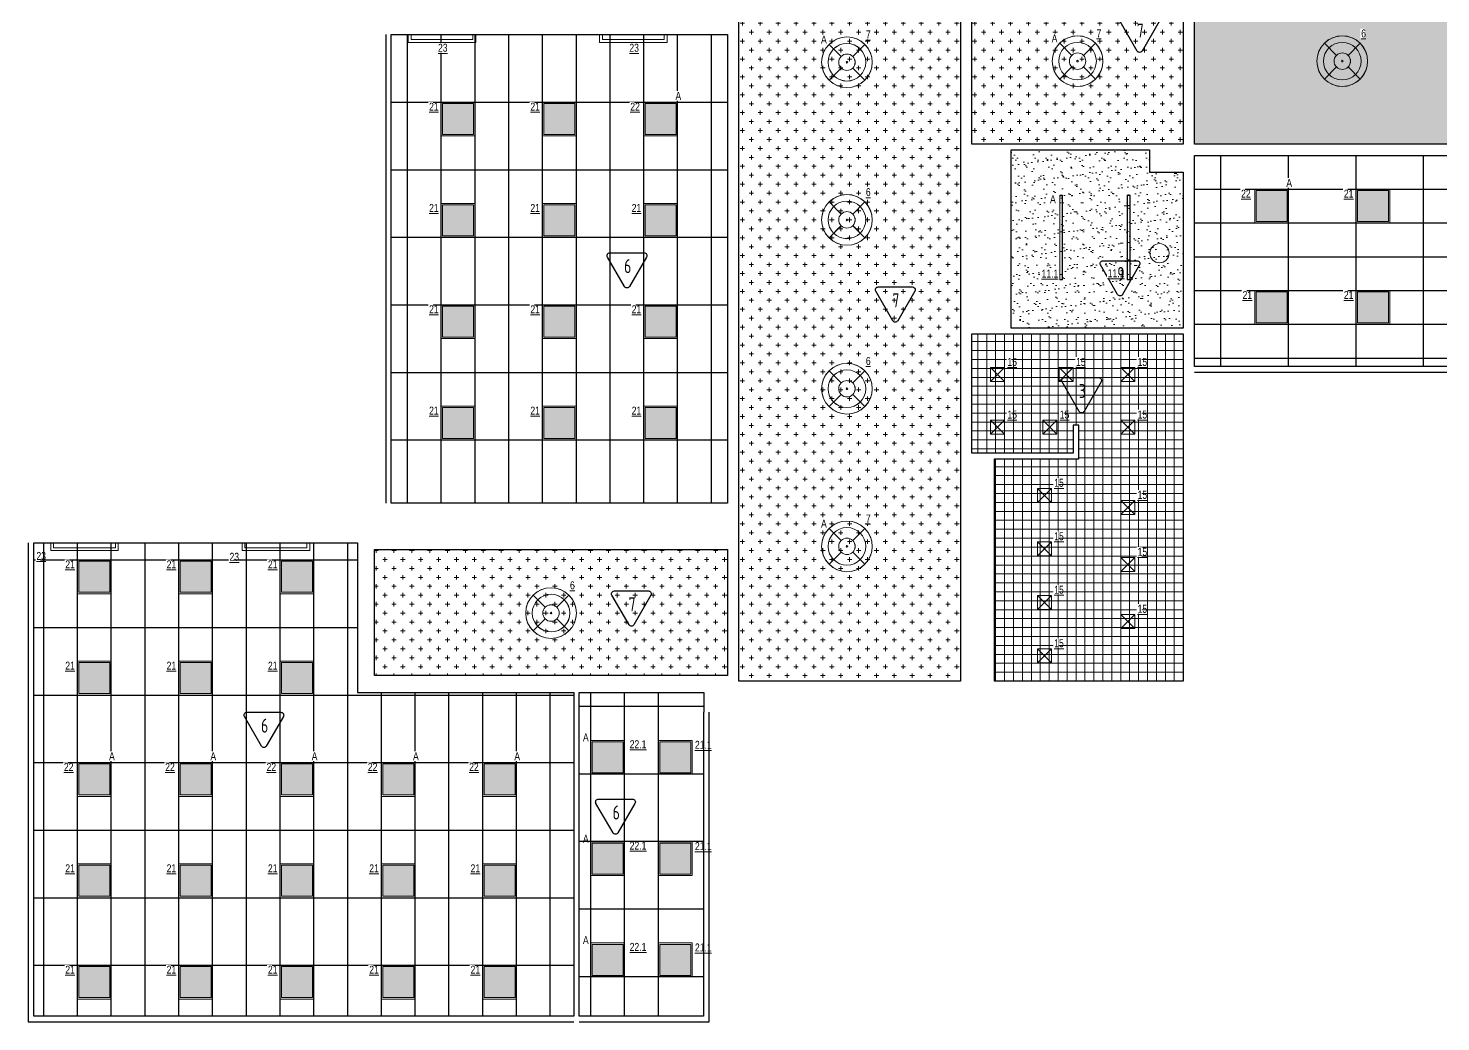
# Model space of a CAD drawing. Header units: millimetres. Extents: x -547274 to 397870, y -45599 to 141350.
# Drawn here: x 58472 to 83567, y 55606 to 73255 of the extents above; entities that cross this region are included whole.
import ezdxf

# ---------------------------------------------------------------- set-up
doc = ezdxf.new("R2010")
doc.units = ezdxf.units.MM
for name, color, linetype, lineweight in [('_ЭОМ_ОБЩ_Освещение_текст', 250, 'Continuous', 18), ('_ЭОМ_ОБЩ_Освещение_текст тип светильника', 172, 'Continuous', 50), ('_ЭОМ_светильник А', 1, 'Continuous', 35), ('_ЭОМ_светильник Р', 4, 'Continuous', 35), ('АР_Потолки_Штриховка', 252, 'Continuous', 0)]:
    doc.layers.add(name, color=color, linetype=linetype, lineweight=lineweight)
doc.layers.add('X-ref Light', color=250, linetype='Continuous')
doc.layers.add('Штриховка в сечении', color=7, linetype='Continuous')
doc.layers.add('АР_Потолок_Грильято_черный_50х50', color=7, linetype='Continuous', lineweight=5, true_color=0xfa3e00)
doc.layers.add('АР_Потолок_Покраска', color=7, linetype='Continuous', lineweight=5, true_color=0x007399)
doc.layers.get('X-ref Light').off()
doc.styles.add('ISOCPEUR', font='isocpeur.ttf', dxfattribs={"height": 800})
doc.styles.add('ГОСТ', font='cad.shx', dxfattribs={"width": 0.8})
pattern_1 = [(0, (134938.16, 0), (158.75, 158.75), [79.375, -238.125]), (90, (134977.84, -39.69), (-158.75, 158.75), [79.375, -238.125])]

# ---------------------------------------------------------------- blocks, each defined once
blk = doc.blocks.new('A$C4757d704')
at = {"true_color": 0xf8f6b0, "transparency": 33554687}
h = blk.add_hatch(color=51, dxfattribs=at)
h.dxf.hatch_style = 1
h.paths.add_polyline_path([(214, 686), (132, 768, 0.198841), (0, 450, 0.198983), (132, 132), (214, 214, -0.198912), (116, 450, -0.198912)])
edge = h.paths.add_edge_path()
edge.add_arc((450, 450), 334, 135, 180)
edge.add_arc((450, 450), 334, 180, 225)
edge.add_line((214, 214), (347, 347))
edge.add_ellipse((450, 450), major_axis=(-146, 0), ratio=1, start_angle=315, end_angle=405, ccw=False)
edge.add_line((347, 553), (214, 686))
edge = h.paths.add_edge_path()
edge.add_line((214, 686), (347, 553))
edge.add_ellipse((450, 450), major_axis=(-146, 0), ratio=1, start_angle=225, end_angle=315, ccw=False)
edge.add_line((553, 553), (686, 686))
edge.add_arc((450, 450), 334, 45, 135)
h.paths.add_polyline_path([(132, 768), (214, 686, -0.414214), (686, 686), (768, 768, 0.414374)])
h.paths.add_polyline_path([(768, 768), (686, 686, -0.198912), (784, 450, -0.198912), (686, 214), (768, 132, 0.198983), (900, 450, 0.198841)])
edge = h.paths.add_edge_path()
edge.add_line((686, 686), (553, 553))
edge.add_ellipse((450, 450), major_axis=(-146, 0), ratio=1, start_angle=495, end_angle=585, ccw=False)
edge.add_line((553, 347), (686, 214))
edge.add_arc((450, 450), 334, 315, 360)
edge.add_arc((450, 450), 334, 0, 45)
edge = h.paths.add_edge_path()
edge.add_ellipse((450, 450), major_axis=(-146, 0), ratio=1, start_angle=405, end_angle=495, ccw=False)
edge.add_line((347, 347), (214, 214))
edge.add_arc((450, 450), 334, 225, 315)
edge.add_line((686, 214), (553, 347))
h.paths.add_polyline_path([(768, 132), (686, 214, -0.414214), (214, 214), (132, 132, 0.414054)])
edge = h.paths.add_edge_path()
edge.add_ellipse((450, 450), major_axis=(-146, 0), ratio=1, start_angle=495, end_angle=585)
edge.add_ellipse((450, 450), major_axis=(-146, 0), ratio=1, start_angle=225, end_angle=315)
edge.add_ellipse((450, 450), major_axis=(-146, 0), ratio=1, start_angle=315, end_angle=405)
edge.add_ellipse((450, 450), major_axis=(-146, 0), ratio=1, start_angle=405, end_angle=495)
edge = h.paths.add_edge_path(flags=0)
edge.add_ellipse((450, 450), major_axis=(-14.6, 0), ratio=1, start_angle=0, end_angle=360)
edge = h.paths.add_edge_path(flags=16)
edge.add_ellipse((450, 450), major_axis=(-14.6, 0), ratio=1, start_angle=0, end_angle=360)
at = {"layer": 'АР_Потолки_Штриховка', "color": 18, "ltscale": 100, "true_color": 0x000000}
for points in [[(132, 768), (347, 553)], [(768, 768), (553, 553)], [(347, 347), (132, 132)], [(553, 347), (768, 132)]]:
    blk.add_lwpolyline(points, dxfattribs=at)
for radius in [450, 334]:
    blk.add_circle((450, 450), radius, dxfattribs=at)
for major_axis in [(-146, 0), (-146, 0), (-14.6, 0)]:
    blk.add_ellipse((450, 450), major_axis=major_axis, ratio=1, start_param=3.926991, end_param=10.210176, dxfattribs=at)
blk = doc.blocks.new('RVE-PLS5070-1500-P')
at = {"color": 0, "linetype": 'ByBlock', "lineweight": -2, "ltscale": 40}
for points in [[(750, -25), (-750, -25), (-750, 25), (750, 25)], [(745, -20), (-745, -20), (-745, 20), (745, 20)]]:
    blk.add_lwpolyline(points, close=True, dxfattribs=at)
blk = doc.blocks.new('Кососвет')
at = {"color": 0, "linetype": 'ByBlock', "lineweight": -2, "ltscale": 40}
for points in [[(-600, 26), (600, 26), (600, -111)], [(-600, 26), (-600, -111)], [(-600, -111), (-550, -111)], [(-550, -24), (550, -24)], [(-550, -111), (-550, -24)], [(600, -111), (550, -111), (550, -24)]]:
    blk.add_lwpolyline(points, dxfattribs=at)
blk = doc.blocks.new('RVE-SLIM-PRIME-595')
at = {"layer": 'Штриховка в сечении', "lineweight": 9, "ltscale": 1000, "true_color": 0xf8f6b0, "transparency": 33554636}
h = blk.add_hatch(color=51, dxfattribs=at)
h.dxf.hatch_style = 1
h.paths.add_polyline_path([(275, 275), (-275, 275), (-275, -275), (275, -275)])
at = {"color": 0, "linetype": 'ByBlock', "lineweight": -2, "ltscale": 40}
for points in [[(300, -300), (-300, -300), (-300, 300), (300, 300)], [(275, -275), (-275, -275), (-275, 275), (275, 275)]]:
    blk.add_lwpolyline(points, close=True, dxfattribs=at)
blk = doc.blocks.new('светильник школа коридор')
at = {"color": 0, "linetype": 'ByBlock', "lineweight": -2}
for points in [[(-318, 318), (-103, 103)], [(318, 318), (103, 103)], [(-103, -103), (-318, -318)], [(103, -103), (318, -318)]]:
    blk.add_lwpolyline(points, dxfattribs=at)
blk.add_circle((0, 0), 334, dxfattribs=at)
for major_axis in [(-450, 0), (-146, 0), (-146, 0), (-14.6, 0)]:
    blk.add_ellipse((0, 0), major_axis=major_axis, ratio=1, start_param=3.926991, end_param=10.210176, dxfattribs=at)
blk = doc.blocks.new('40 НА 40 ГРИЛЬЯТО ДЛЯ 50')
at = {"color": 0, "linetype": 'ByBlock', "lineweight": -2, "ltscale": 100}
for points in [[(125, -125), (-125, -125), (-125, 125), (125, 125), (125, -125)], [(125, 125), (-125, -125)], [(-125, 125), (125, -125)]]:
    blk.add_lwpolyline(points, dxfattribs=at)

msp = doc.modelspace()

# ---------------------------------------------------------------- hatches: boundary and pattern name
at = {"layer": 'АР_Потолки_Штриховка', "ltscale": 100, "true_color": 0xf8f6b0}
h = msp.add_hatch(color=51, dxfattribs=at)
h.dxf.hatch_style = 1
h.paths.add_polyline_path([(65835, 71365.7), (66385, 71365.7), (66385, 71915.7), (65835, 71915.7)])
h = msp.add_hatch(color=51, dxfattribs=at)
h.dxf.hatch_style = 1
h.paths.add_polyline_path([(67635, 71365.7), (68185, 71365.7), (68185, 71915.7), (67635, 71915.7)])
h = msp.add_hatch(color=51, dxfattribs=at)
h.dxf.hatch_style = 1
h.paths.add_polyline_path([(69435, 71365.7), (69985, 71365.7), (69985, 71915.7), (69435, 71915.7)])
h = msp.add_hatch(color=51, dxfattribs=at)
h.dxf.hatch_style = 1
h.paths.add_polyline_path([(80287.5, 69820.7), (80837.5, 69820.7), (80837.5, 70370.7), (80287.5, 70370.7)])
h = msp.add_hatch(color=51, dxfattribs=at)
h.dxf.hatch_style = 1
h.paths.add_polyline_path([(82087.5, 69820.7), (82637.5, 69820.7), (82637.5, 70370.7), (82087.5, 70370.7)])
h = msp.add_hatch(color=51, dxfattribs=at)
h.dxf.hatch_style = 1
h.paths.add_polyline_path([(65835, 69565.7), (66385, 69565.7), (66385, 70115.7), (65835, 70115.7)])
h = msp.add_hatch(color=51, dxfattribs=at)
h.dxf.hatch_style = 1
h.paths.add_polyline_path([(67635, 69565.7), (68185, 69565.7), (68185, 70115.7), (67635, 70115.7)])
h = msp.add_hatch(color=51, dxfattribs=at)
h.dxf.hatch_style = 1
h.paths.add_polyline_path([(69435, 69565.7), (69985, 69565.7), (69985, 70115.7), (69435, 70115.7)])
h = msp.add_hatch(color=51, dxfattribs=at)
h.dxf.hatch_style = 1
h.paths.add_polyline_path([(80287.5, 68020.7), (80837.5, 68020.7), (80837.5, 68570.7), (80287.5, 68570.7)])
h = msp.add_hatch(color=51, dxfattribs=at)
h.dxf.hatch_style = 1
h.paths.add_polyline_path([(82087.5, 68020.7), (82637.5, 68020.7), (82637.5, 68570.7), (82087.5, 68570.7)])
h = msp.add_hatch(color=51, dxfattribs=at)
h.dxf.hatch_style = 1
h.paths.add_polyline_path([(65835, 67765.7), (66385, 67765.7), (66385, 68315.7), (65835, 68315.7)])
h = msp.add_hatch(color=51, dxfattribs=at)
h.dxf.hatch_style = 1
h.paths.add_polyline_path([(67635, 67765.7), (68185, 67765.7), (68185, 68315.7), (67635, 68315.7)])
h = msp.add_hatch(color=51, dxfattribs=at)
h.dxf.hatch_style = 1
h.paths.add_polyline_path([(69435, 67765.7), (69985, 67765.7), (69985, 68315.7), (69435, 68315.7)])
h = msp.add_hatch(color=51, dxfattribs=at)
h.dxf.hatch_style = 1
h.paths.add_polyline_path([(65835, 65965.7), (66385, 65965.7), (66385, 66515.7), (65835, 66515.7)])
h = msp.add_hatch(color=51, dxfattribs=at)
h.dxf.hatch_style = 1
h.paths.add_polyline_path([(67635, 65965.7), (68185, 65965.7), (68185, 66515.7), (67635, 66515.7)])
h = msp.add_hatch(color=51, dxfattribs=at)
h.dxf.hatch_style = 1
h.paths.add_polyline_path([(69435, 65965.7), (69985, 65965.7), (69985, 66515.7), (69435, 66515.7)])
h = msp.add_hatch(color=51, dxfattribs=at)
h.dxf.hatch_style = 1
h.paths.add_polyline_path([(59372.5, 63234.7), (59922.5, 63234.7), (59922.5, 63784.7), (59372.5, 63784.7)])
h = msp.add_hatch(color=51, dxfattribs=at)
h.dxf.hatch_style = 1
h.paths.add_polyline_path([(61172.5, 63234.7), (61722.5, 63234.7), (61722.5, 63784.7), (61172.5, 63784.7)])
h = msp.add_hatch(color=51, dxfattribs=at)
h.dxf.hatch_style = 1
h.paths.add_polyline_path([(62972.5, 63234.7), (63522.5, 63234.7), (63522.5, 63784.7), (62972.5, 63784.7)])
h = msp.add_hatch(color=51, dxfattribs=at)
h.dxf.hatch_style = 1
h.paths.add_polyline_path([(59372.5, 61434.7), (59922.5, 61434.7), (59922.5, 61984.7), (59372.5, 61984.7)])
h = msp.add_hatch(color=51, dxfattribs=at)
h.dxf.hatch_style = 1
h.paths.add_polyline_path([(61172.5, 61434.7), (61722.5, 61434.7), (61722.5, 61984.7), (61172.5, 61984.7)])
h = msp.add_hatch(color=51, dxfattribs=at)
h.dxf.hatch_style = 1
h.paths.add_polyline_path([(62972.5, 61434.7), (63522.5, 61434.7), (63522.5, 61984.7), (62972.5, 61984.7)])
h = msp.add_hatch(color=51, dxfattribs=at)
h.dxf.hatch_style = 1
h.paths.add_polyline_path([(68492.1, 60029.7), (69042.1, 60029.7), (69042.1, 60579.7), (68492.1, 60579.7)])
h = msp.add_hatch(color=51, dxfattribs=at)
h.dxf.hatch_style = 1
h.paths.add_polyline_path([(69692.1, 60029.7), (70242.1, 60029.7), (70242.1, 60579.7), (69692.1, 60579.7)])
h = msp.add_hatch(color=51, dxfattribs=at)
h.dxf.hatch_style = 1
h.paths.add_polyline_path([(59372.5, 59634.7), (59922.5, 59634.7), (59922.5, 60184.7), (59372.5, 60184.7)])
h = msp.add_hatch(color=51, dxfattribs=at)
h.dxf.hatch_style = 1
h.paths.add_polyline_path([(61172.5, 59634.7), (61722.5, 59634.7), (61722.5, 60184.7), (61172.5, 60184.7)])
h = msp.add_hatch(color=51, dxfattribs=at)
h.dxf.hatch_style = 1
h.paths.add_polyline_path([(62972.5, 59634.7), (63522.5, 59634.7), (63522.5, 60184.7), (62972.5, 60184.7)])
h = msp.add_hatch(color=51, dxfattribs=at)
h.dxf.hatch_style = 1
h.paths.add_polyline_path([(64772.5, 59634.7), (65322.5, 59634.7), (65322.5, 60184.7), (64772.5, 60184.7)])
h = msp.add_hatch(color=51, dxfattribs=at)
h.dxf.hatch_style = 1
h.paths.add_polyline_path([(66572.5, 59634.7), (67122.5, 59634.7), (67122.5, 60184.7), (66572.5, 60184.7)])
h = msp.add_hatch(color=51, dxfattribs=at)
h.dxf.hatch_style = 1
h.paths.add_polyline_path([(68492.1, 58229.7), (69042.1, 58229.7), (69042.1, 58779.7), (68492.1, 58779.7)])
h = msp.add_hatch(color=51, dxfattribs=at)
h.dxf.hatch_style = 1
h.paths.add_polyline_path([(69692.1, 58229.7), (70242.1, 58229.7), (70242.1, 58779.7), (69692.1, 58779.7)])
h = msp.add_hatch(color=51, dxfattribs=at)
h.dxf.hatch_style = 1
h.paths.add_polyline_path([(59372.5, 57834.7), (59922.5, 57834.7), (59922.5, 58384.7), (59372.5, 58384.7)])
h = msp.add_hatch(color=51, dxfattribs=at)
h.dxf.hatch_style = 1
h.paths.add_polyline_path([(61172.5, 57834.7), (61722.5, 57834.7), (61722.5, 58384.7), (61172.5, 58384.7)])
h = msp.add_hatch(color=51, dxfattribs=at)
h.dxf.hatch_style = 1
h.paths.add_polyline_path([(62972.5, 57834.7), (63522.5, 57834.7), (63522.5, 58384.7), (62972.5, 58384.7)])
h = msp.add_hatch(color=51, dxfattribs=at)
h.dxf.hatch_style = 1
h.paths.add_polyline_path([(64772.5, 57834.7), (65322.5, 57834.7), (65322.5, 58384.7), (64772.5, 58384.7)])
h = msp.add_hatch(color=51, dxfattribs=at)
h.dxf.hatch_style = 1
h.paths.add_polyline_path([(66572.5, 57834.7), (67122.5, 57834.7), (67122.5, 58384.7), (66572.5, 58384.7)])
h = msp.add_hatch(color=51, dxfattribs=at)
h.dxf.hatch_style = 1
h.paths.add_polyline_path([(68492.1, 56429.7), (69042.1, 56429.7), (69042.1, 56979.7), (68492.1, 56979.7)])
h = msp.add_hatch(color=51, dxfattribs=at)
h.dxf.hatch_style = 1
h.paths.add_polyline_path([(69692.1, 56429.7), (70242.1, 56429.7), (70242.1, 56979.7), (69692.1, 56979.7)])
h = msp.add_hatch(color=51, dxfattribs=at)
h.dxf.hatch_style = 1
h.paths.add_polyline_path([(59372.5, 56034.7), (59922.5, 56034.7), (59922.5, 56584.7), (59372.5, 56584.7)])
h = msp.add_hatch(color=51, dxfattribs=at)
h.dxf.hatch_style = 1
h.paths.add_polyline_path([(61172.5, 56034.7), (61722.5, 56034.7), (61722.5, 56584.7), (61172.5, 56584.7)])
h = msp.add_hatch(color=51, dxfattribs=at)
h.dxf.hatch_style = 1
h.paths.add_polyline_path([(62972.5, 56034.7), (63522.5, 56034.7), (63522.5, 56584.7), (62972.5, 56584.7)])
h = msp.add_hatch(color=51, dxfattribs=at)
h.dxf.hatch_style = 1
h.paths.add_polyline_path([(64772.5, 56034.7), (65322.5, 56034.7), (65322.5, 56584.7), (64772.5, 56584.7)])
h = msp.add_hatch(color=51, dxfattribs=at)
h.dxf.hatch_style = 1
h.paths.add_polyline_path([(66572.5, 56034.7), (67122.5, 56034.7), (67122.5, 56584.7), (66572.5, 56584.7)])
at = {"layer": 'АР_Потолок_Грильято_черный_50х50', "transparency": 33554559}
h = msp.add_hatch(dxfattribs=at)
h.set_pattern_fill('ANSI37', color=256, scale=50, angle=45)
h.set_pattern_definition([(90, (78992.46, 61655.68), (-158.75, 0), []), (180, (78992.46, 61655.68), (0, -158.75), [])])
h.paths.add_polyline_path([(75638.2, 65605.7), (77135.3, 65605.7), (77135.3, 66205.7), (77035.3, 66205.7), (77035.3, 65705.7), (75237.5, 65705.7), (75237.5, 67826.8), (78992.5, 67826.8), (78992.5, 61655.7), (75638.1, 61655.7)])
at = {"layer": 'АР_Потолок_Покраска'}
h = msp.add_hatch(dxfattribs=at)
h.set_pattern_fill('CROSS', color=256, scale=25)
h.set_pattern_definition(pattern_1)
h.paths.add_polyline_path([(71097.5, 75185.7), (74937.5, 75185.7), (74937.5, 73908.2), (75037.5, 73908.2), (75037.5, 71908.2), (75037.5, 61655.7), (71097.5, 61655.7)])
h = msp.add_hatch(dxfattribs=at)
h.set_pattern_fill('CROSS', color=256, scale=25)
h.set_pattern_definition([(0, (134938.16, 0.001), (158.75, 158.75), [79.375, -238.125]), (90, (134977.84, -39.69), (-158.75, 158.75), [79.375, -238.125])])
h.paths.add_polyline_path([(79192.5, 74164.5), (83977.5, 74164.5), (83977.5, 74865.7), (100757.5, 74865.7), (100757.5, 74164.5), (105607.5, 74164.5), (105607.5, 71195.7), (79192.5, 71195.7)])
h = msp.add_hatch(dxfattribs=at)
h.set_pattern_fill('CROSS', color=256, scale=25)
h.set_pattern_definition(pattern_1)
h.paths.add_polyline_path([(75237.5, 74264.5), (78992.5, 74264.5), (78992.5, 71195.7), (75237.5, 71195.7)])
h = msp.add_hatch(dxfattribs=at)
h.set_pattern_fill('AR-SAND', color=256, scale=5)
h.set_pattern_definition([(37.5, (-129534.28, 36204.57), (-8.00016, 244.70662), [0, -193.04, 0, -215.9, 0, -206.375]), (7.5, (-129534.28, 36204.57), (224.76164, 358.41255), [0, -104.14, 0, -173.99, 0, -66.675]), (327.5, (-129690.5, 36204.57), (395.49619, 0.7186), [0, -63.5, 0, -228.6, 0, -298.45]), (317.5, (-129690.5, 36204.57), (381.7782, 111.46466), [0, -31.75, 0, -149.86, 0, -171.45])])
h.paths.add_polyline_path([(78392.5, 71095.5), (78392.5, 70695.3), (78992.5, 70695.3), (78992.5, 67926.8), (75937.4, 67926.8), (75937.3, 71095.9)])
h = msp.add_hatch(dxfattribs=at)
h.set_pattern_fill('CROSS', color=256, scale=25)
h.set_pattern_definition(pattern_1)
h.paths.add_polyline_path([(64622.5, 63995.7), (70897.5, 63995.7), (70897.5, 61755.7), (64622.5, 61755.7)])

# ---------------------------------------------------------------- linework, layer by layer
for points in [[(71097.5, 75185.7), (74937.5, 75185.7), (74937.5, 73908.2), (75037.5, 73908.2), (75037.5, 71908.2), (75037.5, 61655.7), (71097.5, 61655.7)], [(79192.5, 74164.5), (83977.5, 74164.5), (83977.5, 74865.7), (100757.5, 74865.7), (100757.5, 74164.5), (105607.5, 74164.5), (105607.5, 71195.7), (79192.5, 71195.7)], [(75237.5, 74264.5), (78992.5, 74264.5), (78992.5, 71195.7), (75237.5, 71195.7)], [(64922.5, 73140.7), (70897.5, 73140.7), (70897.5, 64815.7), (64922.5, 64815.7)], [(78392.5, 71095.5), (78392.5, 70695.3), (78992.5, 70695.3), (78992.5, 67926.8), (75937.4, 67926.8), (75937.3, 71095.9)], [(79192.5, 70995.7), (87332.5, 70995.7), (87332.5, 67245.7), (79192.5, 67245.7)], [(75638.2, 65605.7), (77135.3, 65605.7), (77135.3, 66205.7), (77035.3, 66205.7), (77035.3, 65705.7), (75237.5, 65705.7), (75237.5, 67826.8), (78992.5, 67826.8), (78992.5, 61655.7), (75638.1, 61655.7)], [(58572.5, 64113.4), (64322.5, 64113.4), (64322.5, 61455.7), (68162.5, 61455.7), (68162.5, 55705.7), (58572.5, 55705.7)], [(64622.5, 63995.7), (70897.5, 63995.7), (70897.5, 61755.7), (64622.5, 61755.7)]]:
    msp.add_lwpolyline(points, close=True)
for points in [[(77914, 73450.3), (78520.2, 73450.3, -0.5773495), (78563.5, 73375.3), (78260.4, 72850.3, -0.5773541), (78173.8, 72850.3), (77870.7, 73375.3, -0.5773491), (77914, 73450.3, -0.0000017)], [(68806.3, 69265.6), (69412.5, 69265.6, -0.5773495), (69455.8, 69190.6), (69152.7, 68665.6, -0.5773541), (69066.1, 68665.6), (68763, 69190.6, -0.5773491), (68806.3, 69265.6, -0.0000017)], [(77567.2, 69125.7), (78173.4, 69125.7, -0.5773495), (78216.7, 69050.7), (77913.6, 68525.7, -0.5773541), (77827, 68525.7), (77523.9, 69050.7, -0.5773491), (77567.2, 69125.7, -0.0000017)], [(73572.7, 68659.4), (74178.9, 68659.4, -0.5773495), (74222.2, 68584.4), (73919.1, 68059.4, -0.5773541), (73832.5, 68059.4), (73529.4, 68584.4, -0.5773491), (73572.7, 68659.4, -0.0000017)], [(76884.1, 67048.7), (77490.3, 67048.7, -0.5773495), (77533.6, 66973.7), (77230.5, 66448.7, -0.5773541), (77143.9, 66448.7), (76840.8, 66973.7, -0.5773491), (76884.1, 67048.7, -0.0000017)], [(68885.8, 63258.6), (69492, 63258.6, -0.5773495), (69535.3, 63183.6), (69232.2, 62658.6, -0.5773541), (69145.6, 62658.6), (68842.5, 63183.6, -0.5773491), (68885.8, 63258.6, -0.0000017)], [(62355, 61103.2), (62961.2, 61103.2, -0.5773495), (63004.5, 61028.2), (62701.4, 60503.2, -0.5773541), (62614.8, 60503.2), (62311.7, 61028.2, -0.5773491), (62355, 61103.2, -0.0000017)], [(68602.1, 59560.1), (69208.4, 59560.1, -0.5773495), (69251.7, 59485.1), (68948.6, 58960.1, -0.5773541), (68862, 58960.1), (68558.8, 59485.1, -0.5773491), (68602.1, 59560.1, -0.0000017)]]:
    msp.add_lwpolyline(points, format="xyb")
for points in [[(64822.5, 73140.7), (64822.5, 64815.7)], [(65210, 64815.7), (65210, 73140.7)], [(65810, 64815.7), (65810, 73140.7)], [(66410, 64815.7), (66410, 73140.7)], [(67010, 64815.7), (67010, 73140.7)], [(67610, 64815.7), (67610, 73140.7)], [(68210, 64815.7), (68210, 73140.7)], [(68810, 64815.7), (68810, 73140.7)], [(69410, 64815.7), (69410, 73140.7)], [(70010, 64815.7), (70010, 73140.7)], [(70610, 64815.7), (70610, 73140.7)], [(64922.5, 71940.7), (70897.5, 71940.7)], [(79662.5, 67245.7), (79662.5, 70995.7)], [(80862.5, 67245.7), (80862.5, 70995.7)], [(82062.5, 67245.7), (82062.5, 70995.7)], [(83262.5, 67245.7), (83262.5, 70995.7)], [(64922.5, 70740.7), (70897.5, 70740.7)], [(79192.5, 70395.7), (87332.5, 70395.7)], [(79192.5, 69795.7), (87332.5, 69795.7)], [(64922.5, 69540.7), (70897.5, 69540.7)], [(79192.5, 69195.7), (87332.5, 69195.7)], [(79192.5, 68595.7), (87332.5, 68595.7)], [(64922.5, 68340.7), (70897.5, 68340.7)], [(79192.5, 67995.7), (87332.5, 67995.7)], [(79192.5, 67395.7), (87332.5, 67395.7)], [(64922.5, 67140.7), (70897.5, 67140.7)], [(79192.5, 67145.7), (87332.5, 67145.7)], [(64922.5, 65940.7), (70897.5, 65940.7)], [(58472.5, 64113.4), (58472.5, 55605.7), (68162.5, 55605.7)], [(58747.5, 55705.7), (58747.5, 64113.4)], [(59347.5, 55705.7), (59347.5, 64113.4)], [(59947.5, 55705.7), (59947.5, 64113.4)], [(60547.5, 55705.7), (60547.5, 64113.4)], [(61147.5, 55705.7), (61147.5, 64113.4)], [(61747.5, 55705.7), (61747.5, 64113.4)], [(62347.5, 55705.7), (62347.5, 64113.4)], [(62947.5, 55705.7), (62947.5, 64113.4)], [(63547.5, 55705.7), (63547.5, 64113.4)], [(64147.5, 55705.7), (64147.5, 64113.4)], [(58572.5, 63809.7), (64322.4, 63809.7)], [(58572.5, 62609.7), (64322.5, 62609.7)], [(58572.5, 61409.7), (68162.5, 61409.7)], [(64747.5, 55705.7), (64747.5, 61455.7)], [(65347.5, 55705.7), (65347.5, 61455.7)], [(65947.5, 55705.7), (65947.5, 61455.7)], [(66547.5, 55705.7), (66547.5, 61455.7)], [(67147.5, 55705.7), (67147.5, 61455.7)], [(67747.5, 55705.7), (67747.5, 61455.7)], [(69667.1, 55705.7), (69667.1, 61455.7)], [(70471.7, 61205.7), (68262.5, 61205.7)], [(58572.5, 60209.7), (68162.5, 60209.7)], [(70471.7, 60005.7), (68262.5, 60005.7)], [(58572.5, 59009.7), (68162.5, 59009.7)], [(58572.5, 57809.7), (68162.5, 57809.7)], [(70471.7, 57605.7), (68262.5, 57605.7)], [(58572.5, 56609.7), (68162.5, 56609.7)], [(70471.7, 56405.7), (68262.5, 56405.7)], [(68262.5, 55606.7), (70571.7, 55606.7)]]:
    msp.add_lwpolyline(points)
at = {"layer": '_ЭОМ_ОБЩ_Освещение_текст', "color": 18, "lineweight": 18, "ltscale": 100, "true_color": 0x000000}
msp.add_circle((78570.5, 69258.4), 170.9, dxfattribs=at)
at = {"layer": 'АР_Потолки_Штриховка', "color": 18, "ltscale": 100, "true_color": 0x000000}
for points in [[(66410, 71340.7), (65810, 71340.7), (65810, 71940.7), (66410, 71940.7)], [(66385, 71365.7), (65835, 71365.7), (65835, 71915.7), (66385, 71915.7)], [(68210, 71340.7), (67610, 71340.7), (67610, 71940.7), (68210, 71940.7)], [(68185, 71365.7), (67635, 71365.7), (67635, 71915.7), (68185, 71915.7)], [(70010, 71340.7), (69410, 71340.7), (69410, 71940.7), (70010, 71940.7)], [(69985, 71365.7), (69435, 71365.7), (69435, 71915.7), (69985, 71915.7)], [(80862.5, 69795.7), (80262.5, 69795.7), (80262.5, 70395.7), (80862.5, 70395.7)], [(80837.5, 69820.7), (80287.5, 69820.7), (80287.5, 70370.7), (80837.5, 70370.7)], [(82662.5, 69795.7), (82062.5, 69795.7), (82062.5, 70395.7), (82662.5, 70395.7)], [(82637.5, 69820.7), (82087.5, 69820.7), (82087.5, 70370.7), (82637.5, 70370.7)], [(66410, 69540.7), (65810, 69540.7), (65810, 70140.7), (66410, 70140.7)], [(66385, 69565.7), (65835, 69565.7), (65835, 70115.7), (66385, 70115.7)], [(68210, 69540.7), (67610, 69540.7), (67610, 70140.7), (68210, 70140.7)], [(68185, 69565.7), (67635, 69565.7), (67635, 70115.7), (68185, 70115.7)], [(70010, 69540.7), (69410, 69540.7), (69410, 70140.7), (70010, 70140.7)], [(69985, 69565.7), (69435, 69565.7), (69435, 70115.7), (69985, 70115.7)], [(80862.5, 67995.7), (80262.5, 67995.7), (80262.5, 68595.7), (80862.5, 68595.7)], [(80837.5, 68020.7), (80287.5, 68020.7), (80287.5, 68570.7), (80837.5, 68570.7)], [(82662.5, 67995.7), (82062.5, 67995.7), (82062.5, 68595.7), (82662.5, 68595.7)], [(82637.5, 68020.7), (82087.5, 68020.7), (82087.5, 68570.7), (82637.5, 68570.7)], [(66410, 67740.7), (65810, 67740.7), (65810, 68340.7), (66410, 68340.7)], [(66385, 67765.7), (65835, 67765.7), (65835, 68315.7), (66385, 68315.7)], [(68210, 67740.7), (67610, 67740.7), (67610, 68340.7), (68210, 68340.7)], [(68185, 67765.7), (67635, 67765.7), (67635, 68315.7), (68185, 68315.7)], [(70010, 67740.7), (69410, 67740.7), (69410, 68340.7), (70010, 68340.7)], [(69985, 67765.7), (69435, 67765.7), (69435, 68315.7), (69985, 68315.7)], [(66410, 65940.7), (65810, 65940.7), (65810, 66540.7), (66410, 66540.7)], [(66385, 65965.7), (65835, 65965.7), (65835, 66515.7), (66385, 66515.7)], [(68210, 65940.7), (67610, 65940.7), (67610, 66540.7), (68210, 66540.7)], [(68185, 65965.7), (67635, 65965.7), (67635, 66515.7), (68185, 66515.7)], [(70010, 65940.7), (69410, 65940.7), (69410, 66540.7), (70010, 66540.7)], [(69985, 65965.7), (69435, 65965.7), (69435, 66515.7), (69985, 66515.7)], [(59947.5, 63209.7), (59347.5, 63209.7), (59347.5, 63809.7), (59947.5, 63809.7)], [(59922.5, 63234.7), (59372.5, 63234.7), (59372.5, 63784.7), (59922.5, 63784.7)], [(61747.5, 63209.7), (61147.5, 63209.7), (61147.5, 63809.7), (61747.5, 63809.7)], [(61722.5, 63234.7), (61172.5, 63234.7), (61172.5, 63784.7), (61722.5, 63784.7)], [(63547.5, 63209.7), (62947.5, 63209.7), (62947.5, 63809.7), (63547.5, 63809.7)], [(63522.5, 63234.7), (62972.5, 63234.7), (62972.5, 63784.7), (63522.5, 63784.7)], [(59947.5, 61409.7), (59347.5, 61409.7), (59347.5, 62009.7), (59947.5, 62009.7)], [(59922.5, 61434.7), (59372.5, 61434.7), (59372.5, 61984.7), (59922.5, 61984.7)], [(61747.5, 61409.7), (61147.5, 61409.7), (61147.5, 62009.7), (61747.5, 62009.7)], [(61722.5, 61434.7), (61172.5, 61434.7), (61172.5, 61984.7), (61722.5, 61984.7)], [(63547.5, 61409.7), (62947.5, 61409.7), (62947.5, 62009.7), (63547.5, 62009.7)], [(63522.5, 61434.7), (62972.5, 61434.7), (62972.5, 61984.7), (63522.5, 61984.7)], [(59947.5, 59609.7), (59347.5, 59609.7), (59347.5, 60209.7), (59947.5, 60209.7)], [(59922.5, 59634.7), (59372.5, 59634.7), (59372.5, 60184.7), (59922.5, 60184.7)], [(61747.5, 59609.7), (61147.5, 59609.7), (61147.5, 60209.7), (61747.5, 60209.7)], [(61722.5, 59634.7), (61172.5, 59634.7), (61172.5, 60184.7), (61722.5, 60184.7)], [(63547.5, 59609.7), (62947.5, 59609.7), (62947.5, 60209.7), (63547.5, 60209.7)], [(63522.5, 59634.7), (62972.5, 59634.7), (62972.5, 60184.7), (63522.5, 60184.7)], [(65347.5, 59609.7), (64747.5, 59609.7), (64747.5, 60209.7), (65347.5, 60209.7)], [(65322.5, 59634.7), (64772.5, 59634.7), (64772.5, 60184.7), (65322.5, 60184.7)], [(67147.5, 59609.7), (66547.5, 59609.7), (66547.5, 60209.7), (67147.5, 60209.7)], [(67122.5, 59634.7), (66572.5, 59634.7), (66572.5, 60184.7), (67122.5, 60184.7)], [(59947.5, 57809.7), (59347.5, 57809.7), (59347.5, 58409.7), (59947.5, 58409.7)], [(59922.5, 57834.7), (59372.5, 57834.7), (59372.5, 58384.7), (59922.5, 58384.7)], [(61747.5, 57809.7), (61147.5, 57809.7), (61147.5, 58409.7), (61747.5, 58409.7)], [(61722.5, 57834.7), (61172.5, 57834.7), (61172.5, 58384.7), (61722.5, 58384.7)], [(63547.5, 57809.7), (62947.5, 57809.7), (62947.5, 58409.7), (63547.5, 58409.7)], [(63522.5, 57834.7), (62972.5, 57834.7), (62972.5, 58384.7), (63522.5, 58384.7)], [(65347.5, 57809.7), (64747.5, 57809.7), (64747.5, 58409.7), (65347.5, 58409.7)], [(65322.5, 57834.7), (64772.5, 57834.7), (64772.5, 58384.7), (65322.5, 58384.7)], [(67147.5, 57809.7), (66547.5, 57809.7), (66547.5, 58409.7), (67147.5, 58409.7)], [(67122.5, 57834.7), (66572.5, 57834.7), (66572.5, 58384.7), (67122.5, 58384.7)], [(59947.5, 56009.7), (59347.5, 56009.7), (59347.5, 56609.7), (59947.5, 56609.7)], [(59922.5, 56034.7), (59372.5, 56034.7), (59372.5, 56584.7), (59922.5, 56584.7)], [(61747.5, 56009.7), (61147.5, 56009.7), (61147.5, 56609.7), (61747.5, 56609.7)], [(61722.5, 56034.7), (61172.5, 56034.7), (61172.5, 56584.7), (61722.5, 56584.7)], [(63547.5, 56009.7), (62947.5, 56009.7), (62947.5, 56609.7), (63547.5, 56609.7)], [(63522.5, 56034.7), (62972.5, 56034.7), (62972.5, 56584.7), (63522.5, 56584.7)], [(65347.5, 56009.7), (64747.5, 56009.7), (64747.5, 56609.7), (65347.5, 56609.7)], [(65322.5, 56034.7), (64772.5, 56034.7), (64772.5, 56584.7), (65322.5, 56584.7)], [(67147.5, 56009.7), (66547.5, 56009.7), (66547.5, 56609.7), (67147.5, 56609.7)], [(67122.5, 56034.7), (66572.5, 56034.7), (66572.5, 56584.7), (67122.5, 56584.7)]]:
    msp.add_lwpolyline(points, close=True, dxfattribs=at)
at = {"layer": 'АР_Потолки_Штриховка', "color": 18, "lineweight": 18, "ltscale": 100, "true_color": 0x000000}
for points in [[(66410, 71340.7), (65810, 71340.7), (65810, 71940.7), (66410, 71940.7)], [(66385, 71365.7), (65835, 71365.7), (65835, 71915.7), (66385, 71915.7)], [(68210, 71340.7), (67610, 71340.7), (67610, 71940.7), (68210, 71940.7)], [(68185, 71365.7), (67635, 71365.7), (67635, 71915.7), (68185, 71915.7)], [(70010, 71340.7), (69410, 71340.7), (69410, 71940.7), (70010, 71940.7)], [(69985, 71365.7), (69435, 71365.7), (69435, 71915.7), (69985, 71915.7)], [(80862.5, 69795.7), (80262.5, 69795.7), (80262.5, 70395.7), (80862.5, 70395.7)], [(80837.5, 69820.7), (80287.5, 69820.7), (80287.5, 70370.7), (80837.5, 70370.7)], [(82662.5, 69795.7), (82062.5, 69795.7), (82062.5, 70395.7), (82662.5, 70395.7)], [(82637.5, 69820.7), (82087.5, 69820.7), (82087.5, 70370.7), (82637.5, 70370.7)], [(66410, 69540.7), (65810, 69540.7), (65810, 70140.7), (66410, 70140.7)], [(66385, 69565.7), (65835, 69565.7), (65835, 70115.7), (66385, 70115.7)], [(68210, 69540.7), (67610, 69540.7), (67610, 70140.7), (68210, 70140.7)], [(68185, 69565.7), (67635, 69565.7), (67635, 70115.7), (68185, 70115.7)], [(70010, 69540.7), (69410, 69540.7), (69410, 70140.7), (70010, 70140.7)], [(69985, 69565.7), (69435, 69565.7), (69435, 70115.7), (69985, 70115.7)], [(80862.5, 67995.7), (80262.5, 67995.7), (80262.5, 68595.7), (80862.5, 68595.7)], [(80837.5, 68020.7), (80287.5, 68020.7), (80287.5, 68570.7), (80837.5, 68570.7)], [(82662.5, 67995.7), (82062.5, 67995.7), (82062.5, 68595.7), (82662.5, 68595.7)], [(82637.5, 68020.7), (82087.5, 68020.7), (82087.5, 68570.7), (82637.5, 68570.7)], [(66410, 67740.7), (65810, 67740.7), (65810, 68340.7), (66410, 68340.7)], [(66385, 67765.7), (65835, 67765.7), (65835, 68315.7), (66385, 68315.7)], [(68210, 67740.7), (67610, 67740.7), (67610, 68340.7), (68210, 68340.7)], [(68185, 67765.7), (67635, 67765.7), (67635, 68315.7), (68185, 68315.7)], [(70010, 67740.7), (69410, 67740.7), (69410, 68340.7), (70010, 68340.7)], [(69985, 67765.7), (69435, 67765.7), (69435, 68315.7), (69985, 68315.7)], [(66410, 65940.7), (65810, 65940.7), (65810, 66540.7), (66410, 66540.7)], [(66385, 65965.7), (65835, 65965.7), (65835, 66515.7), (66385, 66515.7)], [(68210, 65940.7), (67610, 65940.7), (67610, 66540.7), (68210, 66540.7)], [(68185, 65965.7), (67635, 65965.7), (67635, 66515.7), (68185, 66515.7)], [(70010, 65940.7), (69410, 65940.7), (69410, 66540.7), (70010, 66540.7)], [(69985, 65965.7), (69435, 65965.7), (69435, 66515.7), (69985, 66515.7)], [(59947.5, 63209.7), (59347.5, 63209.7), (59347.5, 63809.7), (59947.5, 63809.7)], [(59922.5, 63234.7), (59372.5, 63234.7), (59372.5, 63784.7), (59922.5, 63784.7)], [(61747.5, 63209.7), (61147.5, 63209.7), (61147.5, 63809.7), (61747.5, 63809.7)], [(61722.5, 63234.7), (61172.5, 63234.7), (61172.5, 63784.7), (61722.5, 63784.7)], [(63547.5, 63209.7), (62947.5, 63209.7), (62947.5, 63809.7), (63547.5, 63809.7)], [(63522.5, 63234.7), (62972.5, 63234.7), (62972.5, 63784.7), (63522.5, 63784.7)], [(59947.5, 61409.7), (59347.5, 61409.7), (59347.5, 62009.7), (59947.5, 62009.7)], [(59922.5, 61434.7), (59372.5, 61434.7), (59372.5, 61984.7), (59922.5, 61984.7)], [(61747.5, 61409.7), (61147.5, 61409.7), (61147.5, 62009.7), (61747.5, 62009.7)], [(61722.5, 61434.7), (61172.5, 61434.7), (61172.5, 61984.7), (61722.5, 61984.7)], [(63547.5, 61409.7), (62947.5, 61409.7), (62947.5, 62009.7), (63547.5, 62009.7)], [(63522.5, 61434.7), (62972.5, 61434.7), (62972.5, 61984.7), (63522.5, 61984.7)], [(59947.5, 59609.7), (59347.5, 59609.7), (59347.5, 60209.7), (59947.5, 60209.7)], [(59922.5, 59634.7), (59372.5, 59634.7), (59372.5, 60184.7), (59922.5, 60184.7)], [(61747.5, 59609.7), (61147.5, 59609.7), (61147.5, 60209.7), (61747.5, 60209.7)], [(61722.5, 59634.7), (61172.5, 59634.7), (61172.5, 60184.7), (61722.5, 60184.7)], [(63547.5, 59609.7), (62947.5, 59609.7), (62947.5, 60209.7), (63547.5, 60209.7)], [(63522.5, 59634.7), (62972.5, 59634.7), (62972.5, 60184.7), (63522.5, 60184.7)], [(65347.5, 59609.7), (64747.5, 59609.7), (64747.5, 60209.7), (65347.5, 60209.7)], [(65322.5, 59634.7), (64772.5, 59634.7), (64772.5, 60184.7), (65322.5, 60184.7)], [(67147.5, 59609.7), (66547.5, 59609.7), (66547.5, 60209.7), (67147.5, 60209.7)], [(67122.5, 59634.7), (66572.5, 59634.7), (66572.5, 60184.7), (67122.5, 60184.7)], [(59947.5, 57809.7), (59347.5, 57809.7), (59347.5, 58409.7), (59947.5, 58409.7)], [(59922.5, 57834.7), (59372.5, 57834.7), (59372.5, 58384.7), (59922.5, 58384.7)], [(61747.5, 57809.7), (61147.5, 57809.7), (61147.5, 58409.7), (61747.5, 58409.7)], [(61722.5, 57834.7), (61172.5, 57834.7), (61172.5, 58384.7), (61722.5, 58384.7)], [(63547.5, 57809.7), (62947.5, 57809.7), (62947.5, 58409.7), (63547.5, 58409.7)], [(63522.5, 57834.7), (62972.5, 57834.7), (62972.5, 58384.7), (63522.5, 58384.7)], [(65347.5, 57809.7), (64747.5, 57809.7), (64747.5, 58409.7), (65347.5, 58409.7)], [(65322.5, 57834.7), (64772.5, 57834.7), (64772.5, 58384.7), (65322.5, 58384.7)], [(67147.5, 57809.7), (66547.5, 57809.7), (66547.5, 58409.7), (67147.5, 58409.7)], [(67122.5, 57834.7), (66572.5, 57834.7), (66572.5, 58384.7), (67122.5, 58384.7)], [(59947.5, 56009.7), (59347.5, 56009.7), (59347.5, 56609.7), (59947.5, 56609.7)], [(59922.5, 56034.7), (59372.5, 56034.7), (59372.5, 56584.7), (59922.5, 56584.7)], [(61747.5, 56009.7), (61147.5, 56009.7), (61147.5, 56609.7), (61747.5, 56609.7)], [(61722.5, 56034.7), (61172.5, 56034.7), (61172.5, 56584.7), (61722.5, 56584.7)], [(63547.5, 56009.7), (62947.5, 56009.7), (62947.5, 56609.7), (63547.5, 56609.7)], [(63522.5, 56034.7), (62972.5, 56034.7), (62972.5, 56584.7), (63522.5, 56584.7)], [(65347.5, 56009.7), (64747.5, 56009.7), (64747.5, 56609.7), (65347.5, 56609.7)], [(65322.5, 56034.7), (64772.5, 56034.7), (64772.5, 56584.7), (65322.5, 56584.7)], [(67147.5, 56009.7), (66547.5, 56009.7), (66547.5, 56609.7), (67147.5, 56609.7)], [(67122.5, 56034.7), (66572.5, 56034.7), (66572.5, 56584.7), (67122.5, 56584.7)]]:
    msp.add_lwpolyline(points, close=True, dxfattribs=at)

# ---------------------------------------------------------------- block references
at = {"layer": '_ЭОМ_светильник А', "color": 18, "lineweight": 18, "ltscale": 100, "true_color": 0x000000}
for p in [(69710, 71640.7), (80562.5, 70095.7), (68767.1, 60304.7), (59647.5, 59909.7), (61447.5, 59909.7), (63247.5, 59909.7), (65047.5, 59909.7), (66847.5, 59909.7), (68767.1, 58504.7), (68767.1, 56704.7)]:
    msp.add_blockref('RVE-SLIM-PRIME-595', p, dxfattribs=at)
at = {"layer": '_ЭОМ_светильник Р', "color": 18, "lineweight": 18, "ltscale": 100, "true_color": 0x000000, "rotation": 180}
for p in [(65822.5, 73029.5), (69222.5, 73029.5), (59472.5, 64002.2), (62872.5, 64002.2)]:
    msp.add_blockref('Кососвет', p, dxfattribs=at)
at = {"layer": '_ЭОМ_светильник Р', "color": 18, "lineweight": 18, "ltscale": 100, "true_color": 0x000000}
for name, p in [('светильник школа коридор', (81817.5, 72670.1)), ('RVE-SLIM-PRIME-595', (66110, 71640.7)), ('RVE-SLIM-PRIME-595', (67910, 71640.7)), ('светильник школа коридор', (73017.5, 69850.7)), ('RVE-SLIM-PRIME-595', (82362.5, 70095.7)), ('RVE-SLIM-PRIME-595', (66110, 69840.7)), ('RVE-SLIM-PRIME-595', (67910, 69840.7)), ('RVE-SLIM-PRIME-595', (69710, 69840.7)), ('RVE-SLIM-PRIME-595', (80562.5, 68295.7)), ('RVE-SLIM-PRIME-595', (82362.5, 68295.7)), ('RVE-SLIM-PRIME-595', (66110, 68040.7)), ('RVE-SLIM-PRIME-595', (67910, 68040.7)), ('RVE-SLIM-PRIME-595', (69710, 68040.7)), ('светильник школа коридор', (73017.5, 66850.7)), ('40 НА 40 ГРИЛЬЯТО ДЛЯ 50', (75693.8, 67101.8)), ('40 НА 40 ГРИЛЬЯТО ДЛЯ 50', (76913, 67101.8)), ('40 НА 40 ГРИЛЬЯТО ДЛЯ 50', (78006.4, 67101.8)), ('RVE-SLIM-PRIME-595', (66110, 66240.7)), ('RVE-SLIM-PRIME-595', (67910, 66240.7)), ('RVE-SLIM-PRIME-595', (69710, 66240.7)), ('40 НА 40 ГРИЛЬЯТО ДЛЯ 50', (75693.8, 66167.4)), ('40 НА 40 ГРИЛЬЯТО ДЛЯ 50', (76623.6, 66167.4)), ('40 НА 40 ГРИЛЬЯТО ДЛЯ 50', (78006.4, 66167.4)), ('40 НА 40 ГРИЛЬЯТО ДЛЯ 50', (76525.1, 64955.6)), ('40 НА 40 ГРИЛЬЯТО ДЛЯ 50', (78006.4, 64741.2)), ('40 НА 40 ГРИЛЬЯТО ДЛЯ 50', (76525.1, 64005.6)), ('RVE-SLIM-PRIME-595', (59647.5, 63509.7)), ('RVE-SLIM-PRIME-595', (61447.5, 63509.7)), ('RVE-SLIM-PRIME-595', (63247.5, 63509.7)), ('40 НА 40 ГРИЛЬЯТО ДЛЯ 50', (78006.4, 63728.7)), ('светильник школа коридор', (67760, 62865.7)), ('40 НА 40 ГРИЛЬЯТО ДЛЯ 50', (76525.1, 63055.7)), ('40 НА 40 ГРИЛЬЯТО ДЛЯ 50', (78006.4, 62716.2)), ('RVE-SLIM-PRIME-595', (59647.5, 61709.7)), ('RVE-SLIM-PRIME-595', (61447.5, 61709.7)), ('RVE-SLIM-PRIME-595', (63247.5, 61709.7)), ('40 НА 40 ГРИЛЬЯТО ДЛЯ 50', (76525.1, 62105.7)), ('RVE-SLIM-PRIME-595', (69967.1, 60304.7)), ('RVE-SLIM-PRIME-595', (69967.1, 58504.7)), ('RVE-SLIM-PRIME-595', (59647.5, 58109.7)), ('RVE-SLIM-PRIME-595', (61447.5, 58109.7)), ('RVE-SLIM-PRIME-595', (63247.5, 58109.7)), ('RVE-SLIM-PRIME-595', (65047.5, 58109.7)), ('RVE-SLIM-PRIME-595', (66847.5, 58109.7)), ('RVE-SLIM-PRIME-595', (69967.1, 56704.7)), ('RVE-SLIM-PRIME-595', (59647.5, 56309.7)), ('RVE-SLIM-PRIME-595', (61447.5, 56309.7)), ('RVE-SLIM-PRIME-595', (63247.5, 56309.7)), ('RVE-SLIM-PRIME-595', (65047.5, 56309.7)), ('RVE-SLIM-PRIME-595', (66847.5, 56309.7))]:
    msp.add_blockref(name, p, dxfattribs=at)
at = {"layer": 'X-ref Light', "linetype": 'ByBlock', "ltscale": 40}
for p in [(72567.3, 72200.5), (76664.8, 72219.9), (81367.3, 72219.9), (72567.3, 69400.5), (72567.3, 66400.5), (72567.3, 63600.5), (67309.8, 62415.5)]:
    msp.add_blockref('A$C4757d704', p, dxfattribs=at)
at = {"layer": 'X-ref Light', "color": 18, "linetype": 'ByBlock', "lineweight": 18, "ltscale": 40, "true_color": 0x000000}
for p in [(72567.3, 72200.5), (76664.8, 72219.9), (81367.3, 72219.9), (72567.3, 69400.5), (72567.3, 66400.5), (72567.3, 63600.5), (67309.8, 62415.5)]:
    msp.add_blockref('A$C4757d704', p, dxfattribs=at)

# ---------------------------------------------------------------- texts
at = {"char_height": 250, "width": 294.334, "attachment_point": 1, "style": 'ISOCPEUR'}
for s, insert in [('{\\W0.7;7}', (78167.6, 73338.2)), ('{\\W0.7;6}', (69059.9, 69153.5)), ('{\\W0.7;9}', (77820.8, 69013.6)), ('{\\W0.7;7}', (73826.4, 68547.3)), ('{\\W0.7;3}', (77137.8, 66936.6)), ('{\\W0.7;7}', (69139.5, 63146.5)), ('{\\W0.7;6}', (62608.7, 60991.2)), ('{\\W0.7;6}', (68855.8, 59448))]:
    msp.add_mtext(s, dxfattribs=dict(at, insert=insert))

# ---------------------------------------------------------------- next in the draw order: texts
at = {"layer": '_ЭОМ_ОБЩ_Освещение_текст тип светильника', "color": 18, "lineweight": 18, "ltscale": 40, "true_color": 0x000000, "char_height": 142.19, "width": 55.872, "attachment_point": 1, "style": 'ГОСТ', "bg_fill": 3, "box_fill_scale": 1.1, "bg_fill_color": 256, "bg_fill_transparency": 0}
for s, insert in [('{\\L6}', (82154.1, 73234.3)), ('{\\L23}', (65752.6, 72979.2)), ('{\\L23}', (69152.6, 72979.2)), ('{\\L21}', (65593.6, 71933.1)), ('{\\L21}', (67393.6, 71933.1)), ('{\\L22}', (69168.8, 71933.1)), ('{\\L6}', (73354.1, 70414.9)), ('{\\L22}', (80021.3, 70388.1)), ('{\\L21}', (81846.1, 70388.1)), ('{\\L21}', (65593.6, 70133.1)), ('{\\L21}', (67393.6, 70133.1)), ('{\\L21}', (69193.6, 70133.1)), ('{\\L11.1}', (76475.6, 68965.6)), ('{\\L11.1}', (77651.1, 68973.5)), ('{\\L21}', (80046.1, 68588.1)), ('{\\L21}', (81846.1, 68588.1)), ('{\\L21}', (65593.6, 68333.1)), ('{\\L21}', (67393.6, 68333.1)), ('{\\L21}', (69193.6, 68333.1)), ('{\\L6}', (73354.1, 67414.9)), ('{\\L15}', (75869, 67397.7)), ('{\\L15}', (77088.2, 67397.7)), ('{\\L15}', (78181.6, 67397.7)), ('{\\L21}', (65593.6, 66533.1)), ('{\\L21}', (67393.6, 66533.1)), ('{\\L21}', (69193.6, 66533.1)), ('{\\L15}', (75869, 66463.3)), ('{\\L15}', (76798.8, 66463.3)), ('{\\L15}', (78181.6, 66463.3)), ('{\\L15}', (76700.3, 65251.5)), ('{\\L15}', (78181.6, 65037.1)), ('{\\L15}', (76700.3, 64301.5)), ('{\\L15}', (78181.6, 64024.6)), ('{\\L23}', (58617.7, 63951.9)), ('{\\L21}', (59131.1, 63802.1)), ('{\\L21}', (60931.1, 63802.1)), ('{\\L23}', (62048.9, 63936.9)), ('{\\L21}', (62731.1, 63802.1)), ('{\\L6}', (68096.6, 63429.9)), ('{\\L15}', (76700.3, 63351.6)), ('{\\L15}', (78181.6, 63012.1)), ('{\\L15}', (76700.3, 62401.6)), ('{\\L21}', (59131.1, 62002.1)), ('{\\L21}', (60931.1, 62002.1)), ('{\\L21}', (62731.1, 62002.1)), ('{\\L22.1}', (69157.8, 60606.4)), ('{\\L21.1}', (70317.4, 60596.1)), ('{\\L22}', (59106.3, 60202.1)), ('{\\L22}', (60906.3, 60202.1)), ('{\\L22}', (62706.3, 60202.1)), ('{\\L22}', (64506.3, 60202.1)), ('{\\L22}', (66306.3, 60202.1)), ('{\\L22.1}', (69157.8, 58806.4)), ('{\\L21.1}', (70317.4, 58796.1)), ('{\\L21}', (59131.1, 58402.1)), ('{\\L21}', (60931.1, 58402.1)), ('{\\L21}', (62731.1, 58402.1)), ('{\\L21}', (64531.1, 58402.1)), ('{\\L21}', (66331.1, 58402.1)), ('{\\L22.1}', (69157.8, 57006.4)), ('{\\L21.1}', (70317.4, 56996.1)), ('{\\L21}', (59131.1, 56602.1)), ('{\\L21}', (60931.1, 56602.1)), ('{\\L21}', (62731.1, 56602.1)), ('{\\L21}', (64531.1, 56602.1)), ('{\\L21}', (66331.1, 56602.1))]:
    msp.add_mtext(s, dxfattribs=dict(at, insert=insert))
at = {"layer": '_ЭОМ_светильник А', "color": 18, "lineweight": 18, "ltscale": 100, "true_color": 0x000000, "char_height": 142.2, "width": 86.044, "attachment_point": 1, "style": 'ГОСТ', "bg_fill": 3, "box_fill_scale": 1.1, "bg_fill_color": 256, "bg_fill_transparency": 0}
for insert in [(72557.7, 73125.5, 0), (76655.2, 73144.9, 0), (69971, 72124.1), (80823.5, 70579.1), (76626, 70289.3), (72557.7, 64525.5, 0), (68327.3, 60727.4, 0), (59908.5, 60393.1), (61708.5, 60393.1), (63508.5, 60393.1), (65308.5, 60393.1), (67108.5, 60393.1), (68327.3, 58927.4, 0), (68327.3, 57127.4, 0)]:
    msp.add_mtext('А', dxfattribs=dict(at, insert=insert))

# ---------------------------------------------------------------- next in the draw order: linework, layer by layer
msp.add_lwpolyline([(68262.5, 61455.7), (70472.5, 61455.7), (70472.5, 61105.7), (70471.7, 61105.7), (70471.7, 55705.7), (68262.5, 55705.7)], close=True)
for points in [[(68467.1, 55705.7), (68467.1, 61455.7)], [(69067.1, 55705.7), (69067.1, 61455.7)], [(70471.7, 58805.7), (68262.5, 58805.7)]]:
    msp.add_lwpolyline(points)
at = {"ltscale": 1000}
msp.add_lwpolyline([(70571.7, 55606.7), (70571.7, 61105.7)], dxfattribs=at)

# ---------------------------------------------------------------- next in the draw order: block references
at = {"layer": '_ЭОМ_светильник А', "color": 18, "lineweight": 18, "ltscale": 100, "true_color": 0x000000}
for p in [(73017.5, 72650.7), (77115, 72670.1), (73017.5, 64050.7)]:
    msp.add_blockref('светильник школа коридор', p, dxfattribs=at)
at = {"layer": '_ЭОМ_светильник А', "color": 18, "lineweight": 18, "ltscale": 100, "true_color": 0x000000, "rotation": 269.9999999999999}
msp.add_blockref('RVE-PLS5070-1500-P', (76822, 69537.2), dxfattribs=at)
at = {"layer": '_ЭОМ_светильник Р', "color": 18, "lineweight": 18, "ltscale": 100, "true_color": 0x000000, "rotation": 269.9999999999999}
msp.add_blockref('RVE-PLS5070-1500-P', (78022, 69537.2), dxfattribs=at)

# ---------------------------------------------------------------- next in the draw order: texts
at = {"layer": '_ЭОМ_ОБЩ_Освещение_текст тип светильника', "color": 18, "lineweight": 18, "ltscale": 40, "true_color": 0x000000, "char_height": 142.19, "width": 55.872, "attachment_point": 1, "style": 'ГОСТ', "bg_fill": 3, "box_fill_scale": 1.1, "bg_fill_color": 256, "bg_fill_transparency": 0}
for insert in [(73354.1, 73214.9), (77451.6, 73234.3), (73354.1, 64614.9)]:
    msp.add_mtext('{\\L7}', dxfattribs=dict(at, insert=insert))

doc.saveas('drawing.dxf')
